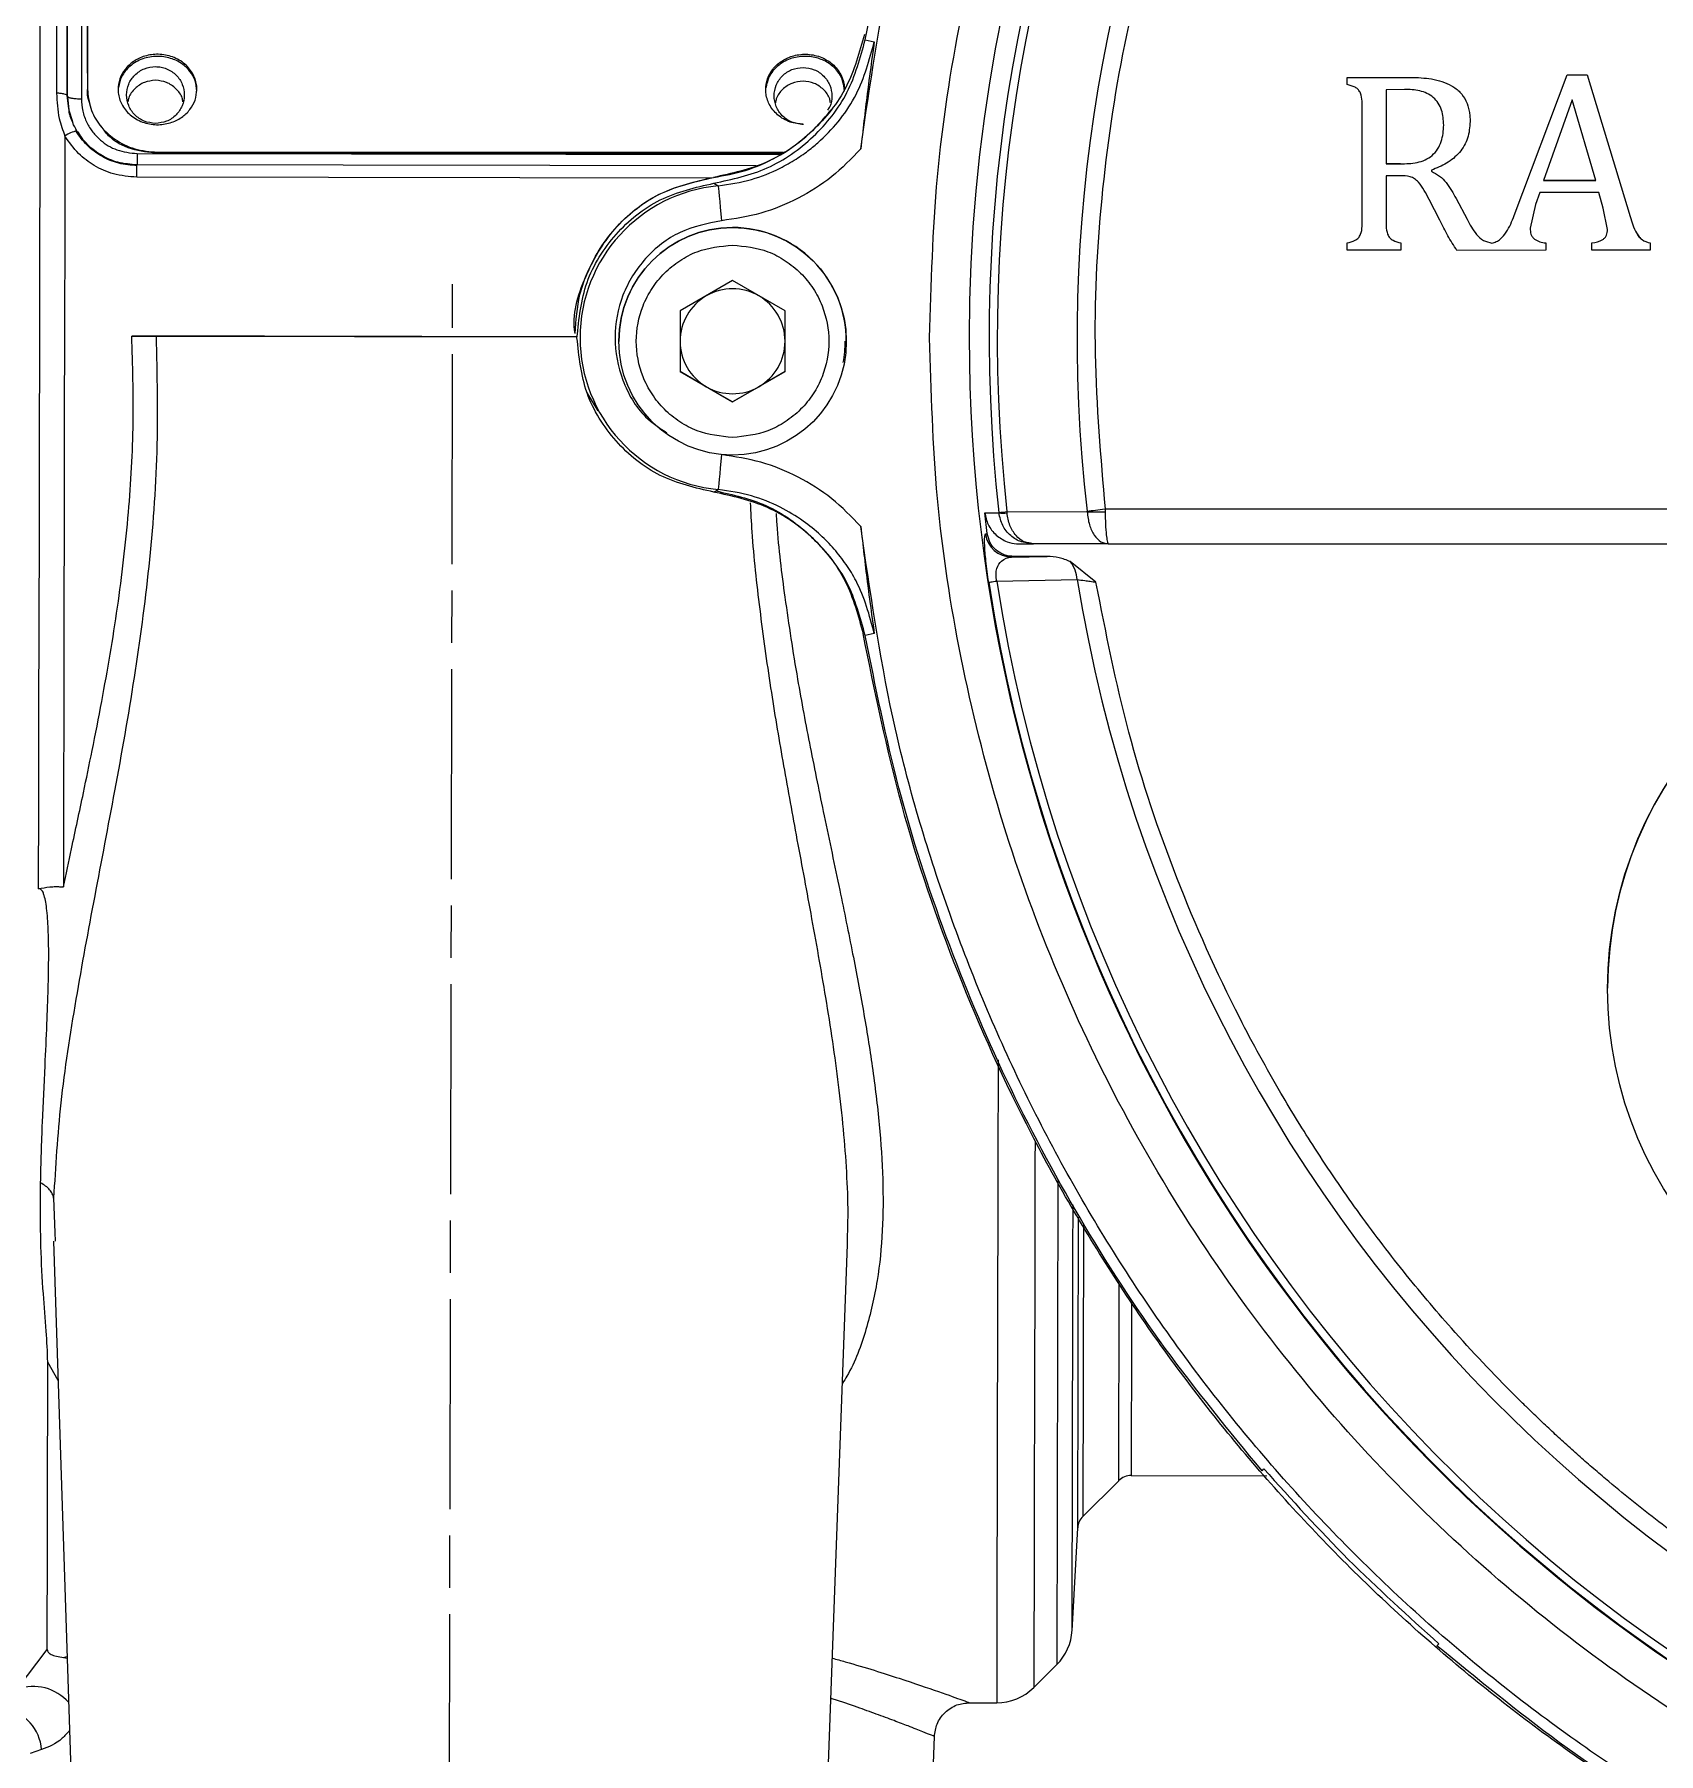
# Model space of a CAD drawing. Header units: millimetres. Extents: x 1953 to 4389, y 564 to 2287.
# Drawn here: x 2460.6 to 2553.4, y 1948.1 to 2046.3 of the extents above; entities that cross this region are included whole.
import ezdxf

# ---------------------------------------------------------------- set-up
doc = ezdxf.new("R2010")
doc.units = ezdxf.units.MM
doc.linetypes.add('AM_ISO08W050', pattern=[18, 12, -1.5, 3, -1.5])
doc.layers.add('AM_7', color=4, linetype='AM_ISO08W050', lineweight=25)

msp = doc.modelspace()

# ---------------------------------------------------------------- linework, layer by layer
at = {"color": 7, "linetype": 'Continuous', "lineweight": 25}
for p, q in [((2508.048, 2046.008), (2508.565, 2045.889)), ((2535.588, 2043.446), (2535.588, 2043.858)), ((2535.588, 2043.858), (2539.201, 2043.858)), ((2535.588, 2043.858), (2539.201, 2043.858)), ((2535.588, 2043.858), (2535.588, 2043.858)), ((2539.201, 2043.858), (2539.201, 2043.858)), ((2545.132, 2035.965), (2548.151, 2043.995)), ((2545.132, 2035.965), (2548.151, 2043.995)), ((2548.151, 2043.995), (2549.296, 2043.995)), ((2548.151, 2043.995), (2548.151, 2043.995)), ((2548.151, 2043.995), (2549.296, 2043.995)), ((2549.296, 2043.995), (2551.757, 2035.907)), ((2549.296, 2043.995), (2549.296, 2043.995)), ((2549.296, 2043.995), (2551.757, 2035.907)), ((2462.445, 2042.817), (2462.459, 2042.768)), ((2462.548, 2042.054), (2462.445, 2042.817)), ((2462.459, 2042.768), (2462.537, 2041.988)), ((2463.609, 2043.067), (2463.609, 2043.168)), ((2538.864, 2043.172), (2537.807, 2043.144)), ((2537.807, 2043.144), (2537.807, 2038.919)), ((2462.537, 2041.988), (2462.758, 2041.337)), ((2536.435, 2035.827), (2536.435, 2042.01)), ((2548.434, 2042.576), (2546.802, 2037.958)), ((2549.793, 2037.958), (2548.434, 2042.576)), ((2463.05, 2040.734), (2463.267, 2040.385)), ((2542.609, 2041.328), (2542.609, 2041.328)), ((2463.491, 2040.143), (2463.491, 2040.171)), ((2466.436, 2038.853), (2466.433, 2038.853)), ((2501.819, 2038.807), (2466.436, 2038.856)), ((2466.449, 2039.499), (2503.186, 2039.448)), ((2467.609, 2039.58), (2503.377, 2039.581)), ((2467.609, 2039.58), (2467.609, 2039.512)), ((2503.279, 2039.512), (2467.609, 2039.512)), ((2537.807, 2038.919), (2538.624, 2038.919)), ((2537.807, 2038.919), (2537.807, 2038.919)), ((2538.624, 2038.919), (2537.807, 2038.919)), ((2538.624, 2038.919), (2538.624, 2038.919)), ((2499.258, 2038.104), (2466.435, 2038.149)), ((2499.371, 2038.138), (2499.371, 2038.138)), ((2499.397, 2037.806), (2499.647, 2037.657)), ((2538.598, 2038.233), (2537.807, 2038.233)), ((2537.807, 2038.233), (2537.807, 2035.832)), ((2540.399, 2038.552), (2540.399, 2038.488)), ((2546.802, 2037.958), (2549.793, 2037.958)), ((2549.793, 2037.958), (2546.802, 2037.958)), ((2540.877, 2035.686), (2540.266, 2036.884)), ((2541.807, 2036.932), (2542.438, 2035.75)), ((2541.807, 2036.932), (2541.807, 2036.932)), ((2541.807, 2036.932), (2542.438, 2035.75)), ((2546.594, 2037.272), (2546.352, 2036.595)), ((2549.962, 2037.272), (2546.594, 2037.272)), ((2550.215, 2036.372), (2549.962, 2037.272)), ((2536.435, 2035.827), (2536.435, 2035.827)), ((2542.438, 2035.75), (2542.438, 2035.75)), ((2545.132, 2035.965), (2545.132, 2035.965)), ((2546.352, 2036.595), (2546.037, 2035.238)), ((2550.455, 2035.165), (2550.215, 2036.372)), ((2551.757, 2035.907), (2551.757, 2035.907)), ((2535.588, 2033.98), (2535.588, 2034.391)), ((2535.588, 2034.391), (2535.588, 2034.391)), ((2538.654, 2033.98), (2535.588, 2033.98)), ((2538.654, 2034.391), (2538.654, 2033.98)), ((2546.933, 2033.98), (2541.851, 2033.963)), ((2543.854, 2034.389), (2543.854, 2034.389)), ((2546.933, 2034.391), (2546.933, 2033.98)), ((2549.566, 2033.98), (2549.566, 2034.391)), ((2552.899, 2033.98), (2549.566, 2033.98)), ((2552.899, 2034.391), (2552.899, 2033.98)), ((2552.899, 2034.391), (2552.899, 2034.391)), ((2500.467, 2032.239), (2497.467, 2030.507)), ((2503.467, 2030.507), (2500.467, 2032.239)), ((2497.467, 2030.507), (2497.467, 2027.043)), ((2503.467, 2027.043), (2503.467, 2030.507)), ((2466.14, 2029.074), (2491.584, 2029.019)), ((2491.468, 2029.215), (2491.468, 2029.215)), ((2493.967, 2028.782), (2493.967, 2028.782)), ((2494.027, 2028.782), (2494.027, 2028.782)), ((2506.967, 2028.768), (2506.967, 2028.768)), ((2497.467, 2027.043), (2500.467, 2025.311)), ((2498.967, 2026.177), (2497.467, 2027.043)), ((2500.467, 2025.311), (2503.467, 2027.043)), ((2503.467, 2027.043), (2501.967, 2026.177)), ((2500.467, 2025.311), (2498.967, 2026.177)), ((2501.967, 2026.177), (2500.467, 2025.311)), ((2492.781, 2024.808), (2492.149, 2025.863)), ((2500.467, 2025.311), (2500.467, 2025.311)), ((2499.397, 2020.155), (2499.647, 2020.304)), ((2520.729, 2019.029), (2520.726, 2019.07)), ((2521.752, 2019.19), (2572.443, 2019.19)), ((2521.752, 2019.19), (2521.755, 2019.029)), ((2514.879, 2018.971), (2515.683, 2018.969)), ((2515.016, 2017.795), (2514.879, 2018.971)), ((2515.681, 2018.986), (2515.683, 2018.969)), ((2516.144, 2019.038), (2520.729, 2019.029)), ((2516.149, 2018.969), (2516.144, 2019.038)), ((2514.922, 2017.762), (2515.016, 2017.795)), ((2516.869, 2017.19), (2517.658, 2017.19)), ((2517.658, 2017.19), (2517.366, 2017.242)), ((2517.658, 2017.19), (2517.395, 2017.252)), ((2521.953, 2017.19), (2517.658, 2017.19)), ((2521.953, 2017.19), (2572.443, 2017.19)), ((2516.409, 2016.446), (2518.45, 2016.48)), ((2518.45, 2016.48), (2516.506, 2016.48)), ((2521.232, 2015.006), (2519.757, 2016.18)), ((2515.561, 2015.074), (2520.161, 2015.156)), ((2508.565, 2012.072), (2508.048, 2011.952)), ((2550.467, 1991.798), (2550.467, 1991.798)), ((2519.05, 1980.806), (2518.991, 1953.147)), ((2461.673, 1979.81), (2461.745, 1977.839)), ((2461.745, 1977.839), (2461.763, 1977.353)), ((2520.189, 1960.962), (2520.227, 1978.724)), ((2520.518, 1978.287), (2520.482, 1961.616)), ((2461.672, 1977.35), (2463.254, 1929.08)), ((2505.254, 1928.99), (2507.039, 1977.155)), ((2507.028, 1977.155), (2507.032, 1977.327)), ((2461.933, 1969.376), (2461.342, 1970.436)), ((2530.719, 1964.226), (2530.83, 1964.338)), ((2520.482, 1961.616), (2522.535, 1963.66)), ((2523.243, 1963.952), (2530.992, 1963.935)), ((2519.868, 1955.074), (2520.189, 1960.962)), ((2540.825, 1954.343), (2540.714, 1954.231)), ((2459.595, 1951.744), (2461.307, 1954.008)), ((2462.246, 1953.563), (2462.45, 1953.617)), ((2462.246, 1953.563), (2462.453, 1953.512)), ((2517.681, 1951.842), (2518.991, 1953.147)), ((2514.001, 1950.972), (2515.558, 1950.968)), ((2511.254, 1928.977), (2511.998, 1949.046)), ((2460.985, 1948.29), (2460.335, 1948.062))]:
    msp.add_line(p, q, dxfattribs=at)
at = {"color": 7, "linetype": 'Continuous', "lineweight": 25, "flags": 128}
for points in [[(2460.814, 1997.478), (2460.825, 2002.413), (2460.836, 2007.47), (2460.847, 2012.627), (2460.858, 2017.858), (2460.869, 2023.141), (2460.881, 2028.451), (2460.892, 2033.764), (2460.903, 2039.056), (2460.914, 2044.301), (2460.925, 2049.478)], [(2462.32, 2040.496), (2462.309, 2035.048), (2462.297, 2029.569), (2462.285, 2024.089), (2462.274, 2018.633), (2462.262, 2013.229), (2462.251, 2007.903), (2462.24, 2002.682), (2462.229, 1997.591)], [(2466.435, 2038.149), (2466.435, 2038.3), (2466.435, 2038.441), (2466.435, 2038.568), (2466.436, 2038.677), (2466.436, 2038.762), (2466.436, 2038.821), (2466.436, 2038.852), (2466.436, 2038.856)], [(2466.449, 2039.499), (2466.448, 2039.352), (2466.448, 2039.213), (2466.448, 2039.089), (2466.448, 2038.983), (2466.448, 2038.901), (2466.448, 2038.856)], [(2499.647, 2037.657), (2499.651, 2037.613), (2499.662, 2037.496), (2499.68, 2037.31), (2499.704, 2037.062), (2499.732, 2036.761), (2499.764, 2036.42), (2499.799, 2036.05), (2499.835, 2035.666)], [(2499.835, 2022.295), (2499.799, 2021.91), (2499.764, 2021.541), (2499.732, 2021.199), (2499.704, 2020.899), (2499.68, 2020.651), (2499.662, 2020.465), (2499.651, 2020.348), (2499.647, 2020.304)], [(2520.726, 2019.07), (2520.833, 2019.082), (2520.948, 2019.096), (2521.071, 2019.11), (2521.2, 2019.125), (2521.333, 2019.141), (2521.471, 2019.157), (2521.611, 2019.173), (2521.752, 2019.19)], [(2515.681, 2018.986), (2515.695, 2018.988), (2515.723, 2018.991), (2515.763, 2018.995), (2515.816, 2019.001), (2515.882, 2019.008), (2515.958, 2019.017), (2516.046, 2019.027), (2516.144, 2019.038)], [(2516.409, 2016.446), (2516.463, 2016.465), (2516.506, 2016.48)], [(2515.101, 2015.002), (2515.115, 2015.005), (2515.142, 2015.009), (2515.182, 2015.015), (2515.235, 2015.023), (2515.3, 2015.033), (2515.376, 2015.045), (2515.464, 2015.059), (2515.561, 2015.074)], [(2515.637, 1987.71), (2515.635, 1986.853), (2515.626, 1982.55), (2515.617, 1978.454), (2515.609, 1974.586), (2515.601, 1970.962), (2515.594, 1967.599), (2515.587, 1964.512), (2515.581, 1961.714), (2515.576, 1959.218), (2515.571, 1957.036), (2515.567, 1955.177), (2515.564, 1953.649), (2515.561, 1952.46), (2515.56, 1951.615), (2515.558, 1951.117), (2515.558, 1950.968)], [(2517.748, 1983.027), (2517.746, 1981.986), (2517.737, 1977.927), (2517.729, 1974.105), (2517.721, 1970.538), (2517.714, 1967.242), (2517.708, 1964.234), (2517.702, 1961.527), (2517.697, 1959.134), (2517.693, 1957.065), (2517.689, 1955.331), (2517.686, 1953.939), (2517.684, 1952.896), (2517.682, 1952.207), (2517.681, 1951.875), (2517.681, 1951.842)]]:
    msp.add_lwpolyline(points, dxfattribs=at)
at = {"color": 7, "linetype": 'Continuous', "lineweight": 25}
for centre, radius in [((2500.467, 2028.775), 6.5), ((2572.467, 1991.774), 22)]:
    msp.add_circle(centre, radius, dxfattribs=at)
for centre, radius, start, end in [((2605.468, 2028.98), 91.48, 295.79271, 180), ((2605.468, 2028.98), 90.341, 353.64897, 186.35103), ((2605.468, 2028.98), 89.875, 353.64897, 186.35103), ((2605.468, 2028.98), 85.319, 353.33017, 186.66983), ((2463.209, 2039.363), 1.44, 98.0719, 128.1126), ((2500.468, 2028.98), 8.715, 95.40246, 264.59754), ((2500.467, 2028.775), 6.5, 90, 179.93876), ((2500.467, 2028.775), 6.5, 359.93876, 90), ((2500.467, 2028.775), 3, 120, 180), ((2500.467, 2028.775), 3, 60, 120), ((2500.467, 2028.775), 3, 0, 60), ((2605.468, 2028.98), 91.48, 180, 290.22656), ((2500.467, 2028.775), 3, 180, 240), ((2500.467, 2028.775), 3, 300, 0), ((2500.467, 2028.775), 3, 240, 300), ((2515.916, 2020.794), 1.84, 262.72784, 277.27081), ((2521.242, 2033.352), 14.332, 267.94958, 272.05017), ((2516.411, 2017.946), 1.5, 187.07071, 269.91276), ((2518.4, 2015.054), 1.764, 3.33536, 39.6988), ((2605.468, 2028.98), 86.42, 189.2043, 262.12076), ((2605.468, 2028.98), 91.441, 188.79238, 262.46584), ((2605.468, 2028.98), 90.976, 188.79238, 262.46584), ((2572.467, 1991.774), 22, 359.93876, 179.93876), ((2523.241, 1962.952), 1, 89.87803, 134.86738), ((2521.188, 1960.908), 1, 134.87751, 176.87751), ((2516.874, 1955.272), 3, 314.87751, 356.87751), ((2460.505, 1949.201), 2.7, 41.22775, 109.68883), ((2515.565, 1953.968), 3, 269.87751, 314.87751), ((2458.373, 1948.089), 2.62, 4.39901, 78.72064)]:
    msp.add_arc(centre, radius, start, end, dxfattribs=at)
msp.add_ellipse((2500.467, 2028.775), major_axis=(0.003, 6.44), ratio=0.999991, start_param=4.523527, end_param=4.712923, dxfattribs=at)
for points in [[(2507.794, 2039.77), (2508.318, 2043.422), (2509.366, 2050.725), (2512.486, 2061.368), (2516.694, 2071.611), (2522.049, 2081.312), (2528.454, 2090.351), (2535.835, 2098.613), (2544.097, 2105.994), (2553.136, 2112.399), (2562.837, 2117.754), (2573.08, 2121.962), (2583.723, 2125.082), (2591.027, 2126.13), (2594.678, 2126.654)], [(2511.727, 2028.98), (2511.814, 2032.048), (2511.988, 2038.183), (2513.392, 2047.298), (2515.617, 2056.236), (2518.724, 2064.911), (2522.663, 2073.24), (2527.4, 2081.144), (2532.889, 2088.544), (2539.077, 2095.371), (2545.904, 2101.559), (2553.305, 2107.048), (2561.208, 2111.785), (2569.537, 2115.724), (2578.213, 2118.832), (2587.151, 2121.057), (2596.265, 2122.46), (2602.4, 2122.634), (2605.468, 2122.721)], [(2605.468, 2113.266), (2602.505, 2113.176), (2596.58, 2112.995), (2587.79, 2111.54), (2579.198, 2109.235), (2570.896, 2106.02), (2562.979, 2101.955), (2555.534, 2097.077), (2548.644, 2091.443), (2542.385, 2085.115), (2536.827, 2078.164), (2532.032, 2070.666), (2528.052, 2062.704), (2524.933, 2054.369), (2522.704, 2045.751), (2521.413, 2036.948), (2520.988, 2028.049), (2521.497, 2022.143), (2521.752, 2019.19)], [(2508.048, 2046.008), (2508.636, 2048.922), (2509.812, 2054.75), (2512.564, 2063.244), (2516.012, 2071.473), (2520.212, 2079.344), (2525.057, 2086.845), (2528.831, 2091.438), (2530.719, 2093.735)], [(2507.997, 2046.312), (2507.715, 2045.285), (2507.15, 2043.229), (2505.133, 2040.695), (2502.495, 2038.818), (2500.412, 2038.364), (2499.371, 2038.138)], [(2491.577, 2028.98), (2491.691, 2030.056), (2491.918, 2032.207), (2493.682, 2034.993), (2496.236, 2037.08), (2498.343, 2037.564), (2499.397, 2037.806)], [(2484.468, 2029.034), (2482.908, 2029.038), (2479.789, 2029.044), (2475.291, 2029.054), (2471.083, 2029.063), (2468.712, 2029.068), (2467.527, 2029.071)], [(2499.397, 2020.155), (2498.343, 2020.397), (2496.236, 2020.881), (2493.682, 2022.968), (2491.918, 2025.754), (2491.691, 2027.905), (2491.577, 2028.98)], [(2605.468, 1935.24), (2602.4, 1935.327), (2596.265, 1935.501), (2587.151, 1936.904), (2578.213, 1939.129), (2569.537, 1942.237), (2561.208, 1946.176), (2553.305, 1950.913), (2545.904, 1956.402), (2539.077, 1962.589), (2532.889, 1969.416), (2527.4, 1976.817), (2522.663, 1984.72), (2518.724, 1993.05), (2515.617, 2001.725), (2513.392, 2010.663), (2511.988, 2019.777), (2511.814, 2025.913), (2511.727, 2028.98)], [(2594.678, 1931.307), (2591.027, 1931.831), (2583.723, 1932.879), (2573.08, 1935.999), (2562.837, 1940.207), (2553.136, 1945.562), (2544.097, 1951.967), (2535.835, 1959.348), (2528.454, 1967.61), (2522.049, 1976.649), (2516.694, 1986.35), (2512.486, 1996.593), (2509.366, 2007.236), (2508.318, 2014.539), (2507.794, 2018.191)], [(2588.136, 1931.509), (2584.842, 1932.196), (2578.253, 1933.569), (2568.701, 1936.889), (2559.517, 1941.093), (2550.814, 1946.229), (2542.678, 1952.218), (2535.193, 1959.006), (2528.438, 1966.519), (2522.483, 1974.681), (2517.385, 1983.406), (2513.22, 1992.608), (2509.94, 2002.174), (2508.596, 2008.768), (2507.924, 2012.065)], [(2530.719, 1964.226), (2528.831, 1966.523), (2525.057, 1971.116), (2520.212, 1978.617), (2516.012, 1986.488), (2512.564, 1994.717), (2509.812, 2003.211), (2508.636, 2009.039), (2508.048, 2011.952)], [(2530.83, 1964.338), (2532.406, 1962.582), (2535.559, 1959.072), (2539.07, 1955.919), (2540.825, 1954.343)], [(2588.44, 1931.561), (2585.526, 1932.149), (2579.698, 1933.324), (2571.204, 1936.077), (2562.975, 1939.524), (2555.104, 1943.725), (2547.603, 1948.57), (2543.01, 1952.344), (2540.714, 1954.231)]]:
    msp.add_open_spline(points, degree=3, dxfattribs=at)
for points, knots in [([(2463.608, 2107.968), (2463.608, 2107.864), (2463.608, 2107.343), (2463.608, 2105.976), (2463.608, 2103.817), (2463.608, 2101.198), (2463.608, 2098.736), (2463.608, 2095.228), (2463.608, 2092.085), (2463.608, 2087.77), (2463.608, 2083.083), (2463.608, 2077.95), (2463.608, 2072.527), (2463.609, 2067.968), (2463.609, 2062.046), (2463.609, 2057.14), (2463.609, 2050.461), (2463.609, 2046.168), (2463.609, 2043.167)], [0, 0, 0, 0, 0.020124, 0.100733, 0.181328, 0.221587, 0.302184, 0.342442, 0.423039, 0.463298, 0.543894, 0.624491, 0.664749, 0.745346, 0.785604, 0.8662, 0.906458, 1, 1, 1, 1]), ([(2461.939, 2107.02), (2461.939, 2107.048), (2461.94, 2107.137), (2461.938, 2106.151), (2461.935, 2104.138), (2461.931, 2101.075), (2461.926, 2097.687), (2461.921, 2094.349), (2461.916, 2091.28), (2461.91, 2087.636), (2461.904, 2083.365), (2461.897, 2078.72), (2461.889, 2073.773), (2461.881, 2068.603), (2461.872, 2062.918), (2461.862, 2056.721), (2461.851, 2050.037), (2461.843, 2045.347), (2461.84, 2042.953)], [0, 0, 0, 0, 0.039342, 0.122943, 0.206183, 0.289063, 0.371582, 0.416612, 0.465601, 0.518547, 0.575452, 0.636313, 0.690059, 0.746552, 0.805793, 0.867782, 0.932518, 1, 1, 1, 1]), ([(2462.445, 2042.817), (2462.449, 2046.116), (2462.458, 2052.715), (2462.471, 2062.145), (2462.483, 2071.025), (2462.494, 2079.183), (2462.504, 2086.484), (2462.512, 2092.801), (2462.519, 2098.023), (2462.524, 2102.08), (2462.527, 2104.828), (2462.529, 2106.274), (2462.528, 2106.251), (2462.528, 2106.242)], [0, 0, 0, 0, 0.094309, 0.188619, 0.282928, 0.377238, 0.471547, 0.565857, 0.660166, 0.754475, 0.848785, 0.943094, 1, 1, 1, 1]), ([(2462.459, 2042.768), (2462.462, 2045.154), (2462.468, 2049.861), (2462.478, 2056.61), (2462.486, 2062.952), (2462.494, 2068.848), (2462.502, 2074.278), (2462.509, 2080.011), (2462.517, 2085.78), (2462.524, 2091.26), (2462.53, 2095.727), (2462.535, 2099.25), (2462.538, 2101.912), (2462.54, 2103.815), (2462.541, 2105.034), (2462.542, 2105.751), (2462.542, 2105.782), (2462.542, 2105.797)], [0, 0, 0, 0, 0.06854, 0.13522, 0.200041, 0.263001, 0.324101, 0.38334, 0.468684, 0.549845, 0.626823, 0.699617, 0.768227, 0.832652, 0.892892, 0.948946, 1, 1, 1, 1]), ([(2463.34, 2105.043), (2463.34, 2105.055), (2463.34, 2105.167), (2463.34, 2104.814), (2463.339, 2104.244), (2463.339, 2103.698), (2463.338, 2103.024), (2463.337, 2102.216), (2463.336, 2101.276), (2463.335, 2100.204), (2463.333, 2098.495), (2463.329, 2095.808), (2463.324, 2091.659), (2463.317, 2086.442), (2463.31, 2080.835), (2463.302, 2075.158), (2463.295, 2069.691), (2463.287, 2063.678), (2463.278, 2057.131), (2463.268, 2050.088), (2463.261, 2045.145), (2463.258, 2042.631)], [0, 0, 0, 0, 0.008365, 0.077995, 0.107986, 0.138061, 0.168221, 0.198465, 0.228793, 0.259205, 0.289702, 0.358895, 0.433683, 0.514064, 0.600037, 0.66048, 0.723411, 0.788828, 0.856732, 0.927123, 1, 1, 1, 1]), ([(2463.609, 2044.087), (2463.609, 2044.394), (2463.609, 2047.293), (2463.609, 2052.718), (2463.609, 2058.936), (2463.609, 2064.971), (2463.608, 2069.601), (2463.608, 2073.412), (2463.608, 2074.855), (2463.608, 2075.252)], [0, 0, 0, 0, 0.027476, 0.259697, 0.491874, 0.607849, 0.840033, 0.956008, 1, 1, 1, 1]), ([(2499.397, 2037.806), (2500.443, 2038.033), (2502.531, 2038.485), (2505.18, 2040.363), (2507.201, 2042.908), (2507.766, 2044.974), (2508.048, 2046.008)], [0, 0, 0, 0, 0.250065, 0.499446, 0.749386, 1, 1, 1, 1]), ([(2499.647, 2037.657), (2500.288, 2037.754), (2501.511, 2037.938), (2502.991, 2038.54), (2504.08, 2039.155), (2504.846, 2039.697), (2506.134, 2040.792), (2507.713, 2042.751), (2508.285, 2044.858), (2508.565, 2045.889)], [0, 0, 0, 0, 0.149059, 0.284486, 0.365253, 0.437407, 0.500452, 0.755467, 1, 1, 1, 1]), ([(2508.565, 2045.889), (2508.428, 2044.918), (2508.155, 2042.984), (2507.914, 2040.838), (2507.794, 2039.77)], [0, 0, 0, 0, 0.502443, 1, 1, 1, 1]), ([(2469.859, 2043.167), (2469.838, 2042.962), (2469.797, 2042.55), (2469.475, 2041.99), (2468.987, 2041.53), (2468.327, 2041.217), (2467.546, 2041.109), (2466.733, 2041.259), (2466.021, 2041.673), (2465.536, 2042.279), (2465.374, 2042.814), (2465.348, 2043.309), (2465.43, 2043.784), (2465.74, 2044.343), (2466.232, 2044.8), (2466.89, 2045.112), (2467.671, 2045.219), (2468.484, 2045.069), (2469.196, 2044.658), (2469.679, 2044.056), (2469.847, 2043.521), (2469.857, 2043.23), (2469.859, 2043.167)], [0, 0, 0, 0, 0.0462758, 0.0927179, 0.1417121, 0.1951856, 0.2536832, 0.3152623, 0.3769162, 0.4343748, 0.4858184, 0.4999945, 0.5462457, 0.5926943, 0.6417948, 0.6951523, 0.7535088, 0.8153875, 0.8768489, 0.9341452, 0.9857242, 1, 1, 1, 1]), ([(2469.859, 2043.066), (2469.839, 2043.268), (2469.798, 2043.673), (2469.481, 2044.222), (2469, 2044.675), (2468.345, 2044.987), (2467.565, 2045.1), (2466.744, 2044.956), (2466.03, 2044.547), (2465.529, 2043.957), (2465.426, 2043.494), (2465.379, 2043.284)], [0, 0, 0, 0, 0.094451, 0.189257, 0.289702, 0.400146, 0.521769, 0.650671, 0.779907, 0.899666, 1, 1, 1, 1]), ([(2504.525, 2041.159), (2504.261, 2041.19), (2503.722, 2041.253), (2503.021, 2041.677), (2502.536, 2042.279), (2502.374, 2042.815), (2502.348, 2043.309), (2502.43, 2043.785), (2502.74, 2044.343), (2503.232, 2044.8), (2503.89, 2045.112), (2504.671, 2045.22), (2505.484, 2045.07), (2506.196, 2044.658), (2506.679, 2044.056), (2506.847, 2043.522), (2506.857, 2043.231), (2506.859, 2043.168)], [0, 0, 0, 0, 0.079115, 0.162032, 0.239306, 0.308491, 0.327556, 0.389758, 0.452225, 0.518259, 0.590018, 0.6685, 0.751719, 0.834377, 0.911434, 0.980801, 1, 1, 1, 1]), ([(2506.859, 2043.066), (2506.839, 2043.268), (2506.798, 2043.673), (2506.481, 2044.222), (2506, 2044.675), (2505.345, 2044.988), (2504.565, 2045.1), (2503.744, 2044.957), (2503.03, 2044.548), (2502.529, 2043.957), (2502.426, 2043.495), (2502.379, 2043.284)], [0, 0, 0, 0, 0.09445, 0.189255, 0.289699, 0.400142, 0.521765, 0.650668, 0.779903, 0.899662, 1, 1, 1, 1]), ([(2467.488, 2041.226), (2467.271, 2041.252), (2466.833, 2041.302), (2466.284, 2041.686), (2465.925, 2042.224), (2465.8, 2042.854), (2465.926, 2043.485), (2466.292, 2044.022), (2466.843, 2044.399), (2467.279, 2044.448), (2467.495, 2044.472)], [0, 0, 0, 0, 0.1258291, 0.2535561, 0.3764248, 0.4989128, 0.6236721, 0.747541, 0.8747163, 1, 1, 1, 1]), ([(2467.494, 2043.688), (2467.277, 2043.664), (2466.843, 2043.616), (2466.306, 2043.239), (2465.977, 2042.824), (2465.932, 2042.535), (2465.92, 2042.457)], [0, 0, 0, 0, 0.296568, 0.593137, 0.889705, 1, 1, 1, 1]), ([(2467.495, 2044.472), (2467.605, 2044.465), (2467.823, 2044.453), (2468.243, 2044.32), (2468.703, 2044.016), (2469.061, 2043.473), (2469.183, 2042.846), (2469.056, 2042.217), (2468.694, 2041.68), (2468.143, 2041.299), (2467.706, 2041.251), (2467.488, 2041.226)], [0, 0, 0, 0, 0.063647, 0.126728, 0.254765, 0.378014, 0.500896, 0.623844, 0.746999, 0.874414, 1, 1, 1, 1]), ([(2469.062, 2042.452), (2469.05, 2042.53), (2469.007, 2042.818), (2468.68, 2043.234), (2468.144, 2043.614), (2467.711, 2043.663), (2467.494, 2043.688)], [0, 0, 0, 0, 0.109464, 0.406309, 0.703155, 1, 1, 1, 1]), ([(2504.488, 2041.174), (2504.271, 2041.2), (2503.833, 2041.25), (2503.285, 2041.634), (2502.925, 2042.172), (2502.8, 2042.802), (2502.926, 2043.433), (2503.292, 2043.97), (2503.842, 2044.347), (2504.279, 2044.395), (2504.495, 2044.419)], [0, 0, 0, 0, 0.125788, 0.253499, 0.376323, 0.498884, 0.623652, 0.747528, 0.87471, 1, 1, 1, 1]), ([(2504.494, 2043.636), (2504.277, 2043.612), (2503.843, 2043.565), (2503.306, 2043.187), (2502.977, 2042.772), (2502.932, 2042.483), (2502.92, 2042.405)], [0, 0, 0, 0, 0.296558, 0.593116, 0.889674, 1, 1, 1, 1]), ([(2506.062, 2042.401), (2506.05, 2042.478), (2506.006, 2042.766), (2505.68, 2043.182), (2505.144, 2043.562), (2504.711, 2043.612), (2504.494, 2043.636)], [0, 0, 0, 0, 0.109326, 0.406217, 0.703109, 1, 1, 1, 1]), ([(2504.495, 2044.419), (2504.713, 2044.394), (2505.151, 2044.344), (2505.7, 2043.962), (2506.064, 2043.42), (2506.175, 2042.794), (2506.104, 2042.279), (2505.933, 2042.048), (2505.887, 2041.986)], [0, 0, 0, 0, 0.187724, 0.378458, 0.563522, 0.749196, 0.932504, 1, 1, 1, 1]), ([(2539.201, 2043.858), (2539.604, 2043.844), (2540.411, 2043.817), (2541.401, 2043.52), (2542.053, 2043.03), (2542.402, 2042.521), (2542.547, 2042.032), (2542.603, 2041.632), (2542.607, 2041.43), (2542.609, 2041.328)], [0, 0, 0, 0, 0.250321, 0.499801, 0.624784, 0.749675, 0.874698, 0.937347, 1, 1, 1, 1]), ([(2461.84, 2042.953), (2461.865, 2042.465), (2461.908, 2041.624), (2462.198, 2040.83), (2462.32, 2040.496)], [0, 0, 0, 0, 0.578809, 1, 1, 1, 1]), ([(2462.445, 2042.817), (2462.435, 2042.832), (2462.416, 2042.862), (2462.285, 2042.903), (2462.089, 2042.936), (2461.922, 2042.947), (2461.84, 2042.953)], [0, 0, 0, 0, 0.236435, 0.490512, 0.749718, 1, 1, 1, 1]), ([(2462.459, 2042.768), (2462.473, 2042.751), (2462.503, 2042.715), (2462.691, 2042.669), (2462.956, 2042.637), (2463.16, 2042.633), (2463.258, 2042.631)], [0, 0, 0, 0, 0.241134, 0.500716, 0.759899, 1, 1, 1, 1]), ([(2463.258, 2042.631), (2463.273, 2042.397), (2463.303, 2041.927), (2463.546, 2041.281), (2463.895, 2040.716), (2464.444, 2040.148), (2465.292, 2039.622), (2466.053, 2039.541), (2466.449, 2039.499)], [0, 0, 0, 0, 0.143067, 0.286609, 0.415374, 0.544382, 0.763169, 1, 1, 1, 1]), ([(2463.609, 2043.167), (2463.645, 2042.802), (2463.719, 2042.071), (2464.289, 2041.074), (2465.156, 2040.262), (2466.304, 2039.692), (2467.169, 2039.618), (2467.609, 2039.58)], [0, 0, 0, 0, 0.18467, 0.369999, 0.565857, 0.779451, 1, 1, 1, 1]), ([(2463.756, 2042.31), (2463.701, 2042.455), (2463.61, 2042.7), (2463.609, 2042.96), (2463.609, 2043.066)], [0, 0, 0, 0, 0.593259, 1, 1, 1, 1]), ([(2536.435, 2042.01), (2536.449, 2042.333), (2536.466, 2042.737), (2536.238, 2043.165), (2535.971, 2043.346), (2535.742, 2043.406), (2535.588, 2043.446)], [0, 0, 0, 0, 0.499621, 0.62515, 0.749473, 1, 1, 1, 1]), ([(2541.1, 2041.131), (2541.083, 2041.423), (2541.057, 2041.861), (2540.806, 2042.392), (2540.518, 2042.725), (2540.146, 2042.958), (2539.592, 2043.146), (2539.155, 2043.161), (2538.864, 2043.172)], [0, 0, 0, 0, 0.2495868, 0.3746258, 0.4995906, 0.6247112, 0.7498825, 1, 1, 1, 1]), ([(2463.007, 2040.789), (2462.92, 2040.947), (2462.771, 2041.218), (2462.654, 2041.543), (2462.604, 2041.709), (2462.591, 2041.754), (2462.587, 2041.768), (2462.56, 2041.864), (2462.554, 2041.96), (2462.548, 2042.054)], [0, 0, 0, 0, 0.397048, 0.683244, 0.759352, 0.780646, 0.787103, 0.790766, 1, 1, 1, 1]), ([(2499.371, 2038.138), (2499.987, 2038.248), (2501.246, 2038.472), (2503.04, 2039.274), (2504.735, 2040.416), (2505.638, 2041.461), (2506.098, 2041.993)], [0, 0, 0, 0, 0.235613, 0.480811, 0.735604, 1, 1, 1, 1]), ([(2466.436, 2038.814), (2466.085, 2038.841), (2465.382, 2038.894), (2464.404, 2039.312), (2463.545, 2039.937), (2463.144, 2040.509), (2462.944, 2040.795)], [0, 0, 0, 0, 0.250073, 0.500024, 0.749959, 1, 1, 1, 1]), ([(2466.433, 2038.853), (2466.067, 2038.883), (2465.378, 2038.938), (2464.411, 2039.359), (2463.589, 2039.961), (2463.196, 2040.521), (2463.007, 2040.789)], [0, 0, 0, 0, 0.266066, 0.500454, 0.760276, 1, 1, 1, 1]), ([(2467.609, 2039.512), (2467.108, 2039.565), (2466.106, 2039.67), (2464.95, 2040.277), (2464.524, 2040.874), (2464.391, 2041.061)], [0, 0, 0, 0, 0.4067081, 0.8144852, 1, 1, 1, 1]), ([(2538.624, 2038.919), (2538.945, 2038.922), (2539.427, 2038.927), (2540.04, 2039.124), (2540.451, 2039.38), (2540.767, 2039.746), (2541.051, 2040.327), (2541.08, 2040.81), (2541.1, 2041.131)], [0, 0, 0, 0, 0.2503, 0.375337, 0.500381, 0.62533, 0.750439, 1, 1, 1, 1]), ([(2542.609, 2041.328), (2542.585, 2041.009), (2542.536, 2040.37), (2542.035, 2039.524), (2541.285, 2038.912), (2540.694, 2038.672), (2540.399, 2038.552)], [0, 0, 0, 0, 0.249907, 0.499448, 0.749459, 1, 1, 1, 1]), ([(2466.435, 2038.149), (2465.979, 2038.187), (2465.125, 2038.258), (2463.992, 2038.776), (2463.021, 2039.496), (2462.563, 2040.151), (2462.32, 2040.496)], [0, 0, 0, 0, 0.274724, 0.515626, 0.744394, 1, 1, 1, 1]), ([(2507.794, 2039.77), (2507.26, 2039.217), (2506.196, 2038.116), (2504.239, 2036.896), (2502.11, 2036.01), (2500.595, 2035.781), (2499.835, 2035.666)], [0, 0, 0, 0, 0.250755, 0.499989, 0.749233, 1, 1, 1, 1]), ([(2491.47, 2029.215), (2491.469, 2029.218), (2491.276, 2030.283), (2491.961, 2032.492), (2493.563, 2035.29), (2496.189, 2037.401), (2498.31, 2037.892), (2499.371, 2038.138)], [0, 0, 0, 0, 0.00073, 0.250548, 0.500365, 0.750183, 1, 1, 1, 1]), ([(2491.468, 2029.224), (2491.522, 2029.97), (2491.614, 2031.225), (2492.351, 2033.277), (2493.735, 2035.427), (2496.216, 2037.418), (2498.341, 2037.903), (2499.371, 2038.138)], [0, 0, 0, 0, 0.172166, 0.289576, 0.500537, 0.758124, 1, 1, 1, 1]), ([(2540.266, 2036.884), (2540.089, 2037.232), (2539.869, 2037.667), (2539.449, 2038.076), (2539.086, 2038.231), (2538.793, 2038.232), (2538.598, 2038.233)], [0, 0, 0, 0, 0.500158, 0.625065, 0.75011, 1, 1, 1, 1]), ([(2540.399, 2038.488), (2540.559, 2038.407), (2540.88, 2038.245), (2541.252, 2037.848), (2541.552, 2037.404), (2541.722, 2037.089), (2541.807, 2036.932)], [0, 0, 0, 0, 0.249742, 0.499519, 0.749697, 1, 1, 1, 1]), ([(2535.588, 2034.391), (2535.742, 2034.431), (2535.971, 2034.491), (2536.242, 2034.67), (2536.469, 2035.1), (2536.45, 2035.504), (2536.435, 2035.827)], [0, 0, 0, 0, 0.250512, 0.375245, 0.500165, 1, 1, 1, 1]), ([(2535.588, 2034.391), (2535.742, 2034.431), (2535.971, 2034.491), (2536.242, 2034.67), (2536.469, 2035.1), (2536.45, 2035.504), (2536.435, 2035.827)], [0, 0, 0, 0, 0.250512, 0.375245, 0.500165, 1, 1, 1, 1]), ([(2537.807, 2035.832), (2537.801, 2035.51), (2537.793, 2035.148), (2537.94, 2034.779), (2538.035, 2034.65), (2538.268, 2034.489), (2538.499, 2034.43), (2538.654, 2034.391)], [0, 0, 0, 0, 0.4992485, 0.5620926, 0.6245905, 0.749614, 1, 1, 1, 1]), ([(2542.438, 2035.75), (2542.598, 2035.449), (2542.839, 2034.996), (2543.343, 2034.498), (2543.684, 2034.426), (2543.854, 2034.389)], [0, 0, 0, 0, 0.500537, 0.750346, 1, 1, 1, 1]), ([(2542.438, 2035.75), (2542.598, 2035.449), (2542.839, 2034.996), (2543.343, 2034.498), (2543.684, 2034.426), (2543.854, 2034.389)], [0, 0, 0, 0, 0.500537, 0.750346, 1, 1, 1, 1]), ([(2543.854, 2034.389), (2543.94, 2034.411), (2544.112, 2034.454), (2544.413, 2034.65), (2544.805, 2035.14), (2545.001, 2035.635), (2545.132, 2035.965)], [0, 0, 0, 0, 0.125077, 0.250222, 0.499887, 1, 1, 1, 1]), ([(2543.854, 2034.389), (2543.94, 2034.411), (2544.112, 2034.454), (2544.413, 2034.65), (2544.805, 2035.14), (2545.001, 2035.635), (2545.132, 2035.965)], [0, 0, 0, 0, 0.125077, 0.250222, 0.499887, 1, 1, 1, 1]), ([(2551.757, 2035.907), (2551.852, 2035.581), (2551.971, 2035.173), (2552.247, 2034.75), (2552.491, 2034.511), (2552.735, 2034.439), (2552.899, 2034.391)], [0, 0, 0, 0, 0.50046, 0.628361, 0.750703, 1, 1, 1, 1]), ([(2551.757, 2035.907), (2551.852, 2035.582), (2551.973, 2035.169), (2552.25, 2034.746), (2552.496, 2034.51), (2552.735, 2034.439), (2552.899, 2034.391)], [0, 0, 0, 0, 0.50044, 0.635369, 0.750713, 1, 1, 1, 1]), ([(2499.835, 2035.666), (2499.021, 2035.5), (2497.393, 2035.167), (2495.387, 2033.592), (2494.061, 2031.463), (2493.594, 2028.974), (2494.075, 2026.522), (2495.173, 2024.569), (2496.289, 2023.826), (2496.714, 2023.542)], [0, 0, 0, 0, 0.151113, 0.302225, 0.453338, 0.604451, 0.755563, 0.906676, 1, 1, 1, 1]), ([(2541.851, 2033.963), (2541.673, 2034.242), (2541.319, 2034.799), (2541.024, 2035.39), (2540.877, 2035.686)], [0, 0, 0, 0, 0.499901, 1, 1, 1, 1]), ([(2546.037, 2035.238), (2546.044, 2035.122), (2546.054, 2034.946), (2546.16, 2034.736), (2546.323, 2034.569), (2546.592, 2034.449), (2546.819, 2034.41), (2546.933, 2034.391)], [0, 0, 0, 0, 0.249595, 0.377929, 0.49984, 0.749543, 1, 1, 1, 1]), ([(2549.566, 2034.391), (2549.788, 2034.43), (2550.068, 2034.478), (2550.324, 2034.693), (2550.44, 2034.886), (2550.449, 2035.053), (2550.455, 2035.165)], [0, 0, 0, 0, 0.499477, 0.62618, 0.750315, 1, 1, 1, 1]), ([(2500.467, 2023.275), (2499.776, 2023.349), (2498.711, 2023.462), (2497.43, 2024.147), (2496.55, 2024.857), (2495.836, 2025.738), (2495.172, 2027.019), (2494.834, 2028.775), (2495.172, 2030.531), (2495.836, 2031.812), (2496.55, 2032.693), (2497.43, 2033.403), (2498.711, 2034.089), (2499.776, 2034.202), (2500.467, 2034.275)], [0, 0, 0, 0, 0.119728, 0.18418, 0.25, 0.31582, 0.380272, 0.5, 0.619728, 0.68418, 0.75, 0.81582, 0.880272, 1, 1, 1, 1]), ([(2500.467, 2034.275), (2501.159, 2034.202), (2502.223, 2034.089), (2503.504, 2033.403), (2504.384, 2032.693), (2505.099, 2031.812), (2505.763, 2030.531), (2506.1, 2028.775), (2505.763, 2027.019), (2505.099, 2025.738), (2504.384, 2024.857), (2503.504, 2024.147), (2502.223, 2023.462), (2501.159, 2023.349), (2500.467, 2023.275)], [0, 0, 0, 0, 0.119728, 0.18418, 0.25, 0.31582, 0.380272, 0.5, 0.619728, 0.68418, 0.75, 0.81582, 0.880272, 1, 1, 1, 1]), ([(2467.527, 2029.071), (2467.576, 2026.862), (2467.674, 2022.447), (2467.167, 2015.914), (2466.299, 2009.439), (2465.185, 2003.16), (2464, 1997.024), (2462.902, 1991.071), (2462, 1985.274), (2461.78, 1981.606), (2461.673, 1979.81)], [0, 0, 0, 0, 0.125029, 0.249967, 0.37285, 0.501561, 0.623994, 0.7479, 0.876598, 1, 1, 1, 1]), ([(2462.229, 1997.591), (2462.384, 1998.314), (2462.764, 2000.087), (2463.32, 2002.686), (2463.903, 2005.5), (2464.419, 2008.137), (2464.909, 2010.872), (2465.473, 2014.458), (2465.991, 2018.866), (2466.29, 2024.055), (2466.189, 2027.423), (2466.14, 2029.074)], [0, 0, 0, 0, 0.073554, 0.180351, 0.259591, 0.350878, 0.436927, 0.522346, 0.69129, 0.848759, 1, 1, 1, 1]), ([(2467.527, 2029.071), (2467.354, 2029.071), (2467.066, 2029.072), (2466.576, 2029.073), (2466.285, 2029.073), (2466.14, 2029.074)], [0, 0, 0, 0, 0.429758, 0.714796, 1, 1, 1, 1]), ([(2491.584, 2029.019), (2490.767, 2029.021), (2488.467, 2029.026), (2486.035, 2029.031), (2484.468, 2029.034)], [0, 0, 0, 0, 0.3552627, 1, 1, 1, 1]), ([(2507.794, 2018.191), (2507.26, 2018.743), (2506.196, 2019.845), (2504.239, 2021.065), (2502.11, 2021.951), (2500.595, 2022.18), (2499.835, 2022.295)], [0, 0, 0, 0, 0.250755, 0.499989, 0.749233, 1, 1, 1, 1]), ([(2508.048, 2011.952), (2507.767, 2012.985), (2507.205, 2015.047), (2505.187, 2017.591), (2502.538, 2019.472), (2500.445, 2019.927), (2499.397, 2020.155)], [0, 0, 0, 0, 0.250047, 0.499449, 0.749396, 1, 1, 1, 1]), ([(2499.513, 2020.224), (2500.491, 2020.005), (2502.509, 2019.553), (2505.083, 2017.693), (2507.09, 2015.153), (2507.646, 2013.095), (2507.924, 2012.065)], [0, 0, 0, 0, 0.238689, 0.49246, 0.74623, 1, 1, 1, 1]), ([(2508.565, 2012.072), (2508.29, 2013.106), (2507.919, 2014.499), (2506.964, 2016.033), (2506.286, 2016.913), (2505.471, 2017.752), (2504.452, 2018.578), (2503.141, 2019.361), (2501.512, 2020.023), (2500.288, 2020.207), (2499.647, 2020.304)], [0, 0, 0, 0, 0.24429, 0.329036, 0.41449, 0.500125, 0.597992, 0.71577, 0.851072, 1, 1, 1, 1]), ([(2507.032, 1977.327), (2507.047, 1977.857), (2507.086, 1979.15), (2507.003, 1981.292), (2506.82, 1983.747), (2506.453, 1987.048), (2505.838, 1991.142), (2504.985, 1995.919), (2504.137, 2000.437), (2503.35, 2004.741), (2502.629, 2009.038), (2502.023, 2013.411), (2501.631, 2016.95), (2501.523, 2018.996), (2501.494, 2019.55)], [0, 0, 0, 0, 0.043341, 0.105732, 0.169054, 0.233474, 0.356, 0.471229, 0.576418, 0.673024, 0.76742, 0.867114, 0.964026, 1, 1, 1, 1]), ([(2502.953, 2018.934), (2502.966, 2018.726), (2503.065, 2017.113), (2503.466, 2013.941), (2504.118, 2009.687), (2504.904, 2005.528), (2505.729, 2001.498), (2506.561, 1997.567), (2507.322, 1993.854), (2507.954, 1990.495), (2508.481, 1987.233), (2508.873, 1984.024), (2509.081, 1980.894), (2509.064, 1977.917), (2508.785, 1975.036), (2508.125, 1972.256), (2507.435, 1970.306), (2506.832, 1969.36), (2506.745, 1969.224)], [0, 0, 0, 0, 0.010683, 0.083039, 0.165471, 0.235648, 0.307456, 0.387032, 0.456461, 0.520715, 0.584222, 0.652392, 0.71861, 0.783457, 0.849166, 0.917494, 0.9881, 1, 1, 1, 1]), ([(2507.794, 2018.191), (2507.914, 2017.123), (2508.155, 2014.976), (2508.428, 2013.043), (2508.565, 2012.072)], [0, 0, 0, 0, 0.497557, 1, 1, 1, 1]), ([(2514.879, 2018.971), (2514.928, 2018.742), (2515.031, 2018.264), (2515.497, 2017.672), (2516.087, 2017.312), (2516.568, 2017.198), (2516.811, 2017.192), (2516.869, 2017.19)], [0, 0, 0, 0, 0.238485, 0.499488, 0.749325, 0.939675, 1, 1, 1, 1]), ([(2517.366, 2017.242), (2517.232, 2017.259), (2516.86, 2017.305), (2516.329, 2017.655), (2515.847, 2018.231), (2515.738, 2018.721), (2515.683, 2018.969)], [0, 0, 0, 0, 0.156251, 0.431173, 0.712703, 1, 1, 1, 1]), ([(2517.395, 2017.252), (2517.306, 2017.267), (2517.036, 2017.312), (2516.642, 2017.656), (2516.274, 2018.231), (2516.191, 2018.721), (2516.149, 2018.969)], [0, 0, 0, 0, 0.138579, 0.4192597, 0.7066858, 1, 1, 1, 1]), ([(2520.729, 2019.029), (2520.76, 2018.775), (2520.82, 2018.273), (2521.116, 2017.671), (2521.506, 2017.267), (2521.804, 2017.215), (2521.953, 2017.19)], [0, 0, 0, 0, 0.257715, 0.510098, 0.756509, 1, 1, 1, 1]), ([(2521.755, 2019.029), (2521.759, 2018.791), (2521.769, 2018.299), (2521.812, 2017.72), (2521.863, 2017.387), (2521.909, 2017.219), (2521.937, 2017.2), (2521.953, 2017.19)], [0, 0, 0, 0, 0.2418389, 0.4991239, 0.7089992, 0.8444504, 1, 1, 1, 1]), ([(2515.101, 2015.002), (2515.07, 2015.212), (2515.006, 2015.645), (2514.94, 2016.227), (2514.893, 2016.732), (2514.863, 2017.236), (2514.864, 2017.662), (2514.902, 2017.728), (2514.922, 2017.762)], [0, 0, 0, 0, 0.1207862, 0.249076, 0.3731346, 0.5013753, 0.7404661, 1, 1, 1, 1]), ([(2516.506, 2016.48), (2516.397, 2016.487), (2516.19, 2016.5), (2515.844, 2016.616), (2515.474, 2016.852), (2515.139, 2017.266), (2515.057, 2017.62), (2515.016, 2017.795)], [0, 0, 0, 0, 0.150225, 0.287109, 0.500534, 0.753834, 1, 1, 1, 1]), ([(2515.561, 2015.074), (2515.548, 2015.141), (2515.522, 2015.275), (2515.518, 2015.469), (2515.535, 2015.643), (2515.61, 2015.957), (2515.891, 2016.344), (2516.206, 2016.406), (2516.409, 2016.446)], [0, 0, 0, 0, 0.057411, 0.114519, 0.17526, 0.241321, 0.512489, 1, 1, 1, 1]), ([(2519.757, 2016.18), (2519.547, 2016.269), (2519.129, 2016.446), (2518.676, 2016.468), (2518.45, 2016.48)], [0, 0, 0, 0, 0.501536, 1, 1, 1, 1]), ([(2520.161, 2015.156), (2520.302, 2015.138), (2520.526, 2015.109), (2520.904, 2015.056), (2521.119, 2015.023), (2521.232, 2015.006)], [0, 0, 0, 0, 0.446397, 0.709937, 1, 1, 1, 1]), ([(2593.494, 1944.436), (2591.114, 1944.827), (2588.423, 1945.268), (2585.463, 1945.967), (2584.543, 1946.194), (2583.626, 1946.431), (2582.712, 1946.679), (2581.801, 1946.936), (2581.163, 1947.124), (2580.557, 1947.306), (2579.508, 1947.629), (2577.927, 1948.147), (2576.145, 1948.779), (2574.6, 1949.362), (2573.356, 1949.857), (2572.325, 1950.285), (2571.534, 1950.623), (2570.746, 1950.969), (2569.962, 1951.323), (2569.181, 1951.685), (2568.635, 1951.945), (2568.117, 1952.195), (2567.051, 1952.715), (2565.352, 1953.589), (2563.342, 1954.697), (2561.148, 1955.978), (2558.914, 1957.378), (2556.843, 1958.78), (2555.6, 1959.665), (2554.538, 1960.44), (2553.373, 1961.316), (2551.85, 1962.516), (2550.583, 1963.562), (2549.571, 1964.428), (2548.802, 1965.102), (2548.041, 1965.785), (2547.288, 1966.478), (2546.544, 1967.179), (2546.031, 1967.674), (2545.577, 1968.118), (2544.109, 1969.567), (2541.739, 1972.081), (2538.751, 1975.631), (2536.146, 1979.063), (2533.825, 1982.465), (2531.568, 1986.131), (2528.782, 1991.212), (2525.727, 1998.055), (2522.925, 2006.391), (2521.796, 2012.134), (2521.232, 2015.006)], [0, 0, 0, 0, 0.066905, 0.07567, 0.084434, 0.093199, 0.101963, 0.110727, 0.119491, 0.120425, 0.128278, 0.149963, 0.166623, 0.180753, 0.195817, 0.203781, 0.211745, 0.219709, 0.227673, 0.235637, 0.243601, 0.24445, 0.251616, 0.276532, 0.297465, 0.315335, 0.34708, 0.370638, 0.384759, 0.389435, 0.407138, 0.425205, 0.443272, 0.452736, 0.4622, 0.471663, 0.481127, 0.490591, 0.500054, 0.500928, 0.50821, 0.557321, 0.596775, 0.636995, 0.676885, 0.711064, 0.756485, 0.837657, 0.918828, 1, 1, 1, 1]), ([(2460.814, 1997.478), (2461.021, 1997.527), (2461.318, 1997.597), (2461.73, 1997.611), (2461.987, 1997.608), (2462.133, 1997.598), (2462.229, 1997.591)], [0, 0, 0, 0, 0.4995698, 0.7194287, 0.8167952, 1, 1, 1, 1]), ([(2460.929, 1980.681), (2460.959, 1981.823), (2461.015, 1983.986), (2461.171, 1987.063), (2461.292, 1989.635), (2461.366, 1991.667), (2461.399, 1993.427), (2461.384, 1994.912), (2461.322, 1996.01), (2461.231, 1996.695), (2461.156, 1997.046), (2461.076, 1997.275), (2461.001, 1997.409), (2460.926, 1997.473), (2460.862, 1997.488), (2460.83, 1997.481), (2460.814, 1997.478)], [0, 0, 0, 0, 0.213401, 0.403972, 0.542018, 0.657782, 0.750172, 0.840138, 0.909631, 0.938599, 0.961747, 0.974737, 0.98503, 0.993108, 0.99662, 1, 1, 1, 1]), ([(2461.342, 1970.436), (2461.318, 1971.026), (2461.266, 1972.312), (2461.066, 1974.453), (2460.914, 1977.22), (2460.923, 1979.448), (2460.929, 1980.681)], [0, 0, 0, 0, 0.188174, 0.409993, 0.673564, 1, 1, 1, 1]), ([(2461.673, 1979.81), (2461.654, 1979.891), (2461.615, 1980.055), (2461.456, 1980.29), (2461.232, 1980.506), (2461.029, 1980.623), (2460.929, 1980.681)], [0, 0, 0, 0, 0.244559, 0.496121, 0.749683, 1, 1, 1, 1]), ([(2519.87, 1955.109), (2519.87, 1955.183), (2519.87, 1955.327), (2519.873, 1956.439), (2519.876, 1958.064), (2519.88, 1959.934), (2519.884, 1961.792), (2519.888, 1963.485), (2519.891, 1965.264), (2519.895, 1967.103), (2519.899, 1968.977), (2519.904, 1971.289), (2519.911, 1974.4), (2519.917, 1977.239), (2519.921, 1979.117), (2519.921, 1979.428)], [0, 0, 0, 0, 0.122234, 0.238049, 0.347444, 0.450418, 0.51551, 0.577746, 0.637127, 0.693653, 0.747323, 0.798137, 0.880881, 0.980277, 1, 1, 1, 1]), ([(2522.535, 1963.66), (2522.535, 1963.788), (2522.536, 1964.044), (2522.54, 1966.058), (2522.547, 1969.335), (2522.554, 1972.349), (2522.558, 1974.55), (2522.559, 1974.89)], [0, 0, 0, 0, 0.239087, 0.478173, 0.71726, 0.956346, 1, 1, 1, 1]), ([(2523.264, 1973.901), (2523.261, 1972.438), (2523.254, 1969.431), (2523.248, 1966.369), (2523.244, 1964.326), (2523.243, 1964.076), (2523.243, 1963.952)], [0, 0, 0, 0, 0.240098, 0.493399, 0.746699, 1, 1, 1, 1]), ([(2461.307, 1954.008), (2461.309, 1954.881), (2461.313, 1956.629), (2461.321, 1960.409), (2461.331, 1964.92), (2461.338, 1968.598), (2461.342, 1970.436)], [0, 0, 0, 0, 0.25, 0.5, 0.75, 1, 1, 1, 1]), ([(2461.307, 1954.008), (2461.316, 1953.955), (2461.333, 1953.857), (2461.51, 1953.725), (2461.807, 1953.619), (2462.1, 1953.582), (2462.246, 1953.563)], [0, 0, 0, 0, 0.282014, 0.530082, 0.765739, 1, 1, 1, 1]), ([(2506.163, 1953.519), (2506.413, 1953.45), (2507.896, 1953.043), (2510.091, 1952.34), (2512.345, 1951.575), (2513.741, 1951.068), (2513.915, 1951.003), (2514, 1950.972)], [0, 0, 0, 0, 0.049705, 0.294472, 0.535397, 0.770057, 1, 1, 1, 1]), ([(2511.997, 1949.046), (2511.998, 1949.046), (2512.081, 1949.012), (2511.846, 1949.107), (2511.393, 1949.29), (2510.625, 1949.593), (2509.706, 1949.945), (2508.732, 1950.306), (2507.563, 1950.723), (2506.676, 1951.029), (2506.124, 1951.207), (2506.078, 1951.222)], [0, 0, 0, 0, 0.000028, 0.164083, 0.327811, 0.494113, 0.6143, 0.741148, 0.858006, 0.988044, 1, 1, 1, 1]), ([(2511.997, 1949.029), (2512.03, 1949.277), (2512.081, 1949.659), (2512.339, 1950.113), (2512.6, 1950.424), (2512.921, 1950.673), (2513.385, 1950.912), (2513.769, 1950.948), (2514.018, 1950.972)], [0, 0, 0, 0, 0.239707, 0.368525, 0.500008, 0.63149, 0.760304, 1, 1, 1, 1]), ([(2462.588, 1949.395), (2462.447, 1949.233), (2461.935, 1948.648), (2461.384, 1948.44), (2460.985, 1948.29)], [0, 0, 0, 0, 0.275714, 1, 1, 1, 1])]:
    msp.add_open_spline(points, degree=3, knots=knots, dxfattribs=at)
at = {"layer": 'AM_7'}
msp.add_line((2484.247, 1926.035), (2484.474, 2032.034), dxfattribs=at)

doc.saveas('drawing.dxf')
